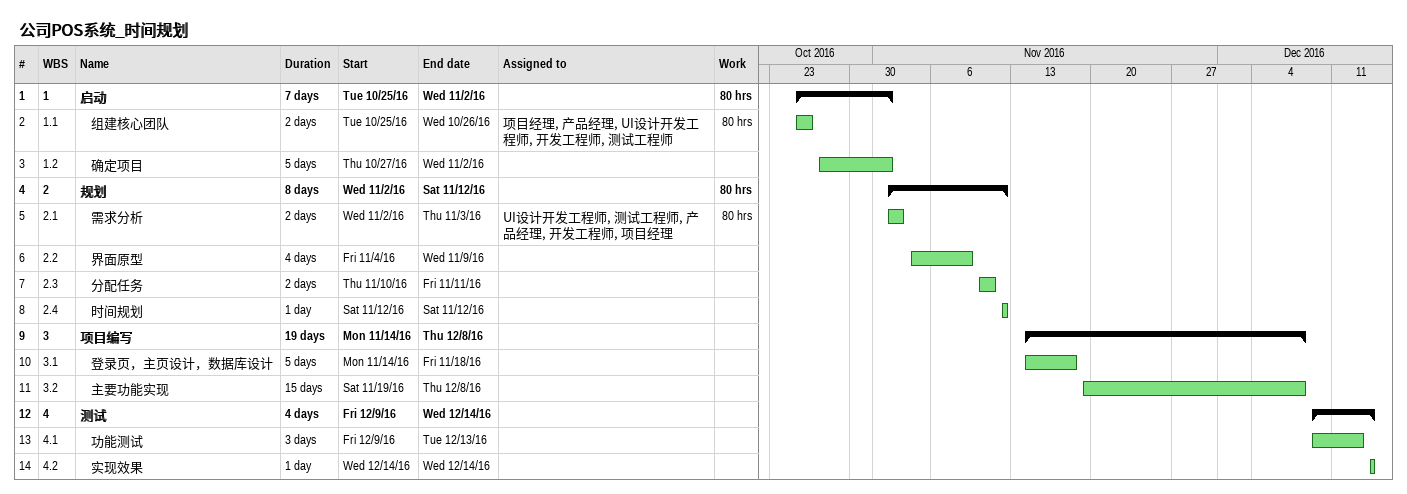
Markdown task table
公司POS系统_时间规划

| ID | WBS | Task | Duration | Start | Finish | Resources | Work (h) |
|---|---|---|---|---|---|---|---|
| 1 | 1 | **启动** | 7d | 2016-10-25 | 2016-11-02 |  | 80 |
| 2 | 1.1 | 组建核心团队 | 2d | 2016-10-25 | 2016-10-26 | 项目经理, 产品经理, UI设计开发工程师, 开发工程师, 测试工程师 | 80 |
| 3 | 1.2 | 确定项目 | 5d | 2016-10-27 | 2016-11-02 |  |  |
| 4 | 2 | **规划** | 8d | 2016-11-02 | 2016-11-12 |  | 80 |
| 5 | 2.1 | 需求分析 | 2d | 2016-11-02 | 2016-11-03 | UI设计开发工程师, 测试工程师, 产品经理, 开发工程师, 项目经理 | 80 |
| 6 | 2.2 | 界面原型 | 4d | 2016-11-04 | 2016-11-09 |  |  |
| 7 | 2.3 | 分配任务 | 2d | 2016-11-10 | 2016-11-11 |  |  |
| 8 | 2.4 | 时间规划 | 1d | 2016-11-12 | 2016-11-12 |  |  |
| 9 | 3 | **项目编写** | 19d | 2016-11-14 | 2016-12-08 |  |  |
| 10 | 3.1 | 登录页，主页设计，数据库设计 | 5d | 2016-11-14 | 2016-11-18 |  |  |
| 11 | 3.2 | 主要功能实现 | 15d | 2016-11-19 | 2016-12-08 |  |  |
| 12 | 4 | **测试** | 4d | 2016-12-09 | 2016-12-14 |  |  |
| 13 | 4.1 | 功能测试 | 3d | 2016-12-09 | 2016-12-13 |  |  |
| 14 | 4.2 | 实现效果 | 1d | 2016-12-14 | 2016-12-14 |  |  |
